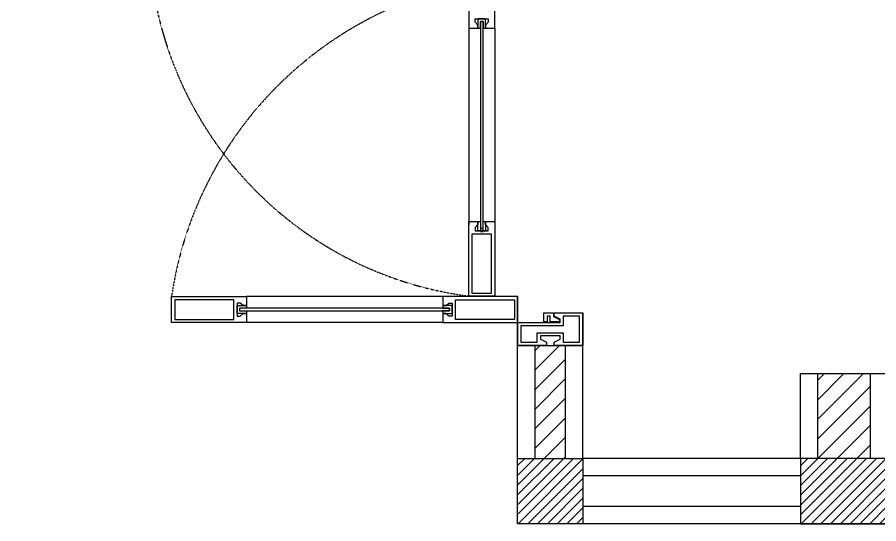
# Model space of a CAD drawing. Header units: millimetres. Extents: x -152054 to 94068, y -14280 to 91468.
# Drawn here: x -82384 to -80404, y 25821 to 26984 of the extents above; entities that cross this region are included whole.
import ezdxf

# ---------------------------------------------------------------- set-up
doc = ezdxf.new("R2010")
doc.units = ezdxf.units.MM
doc.linetypes.add('HIDDEN', pattern=[0.375, 0.25, -0.125])
doc.layers.add('ALM', color=120, linetype='Continuous')
pattern_1 = [(45, (17246.474, -14624.232), (-22.45064, 22.45064), [])]

msp = doc.modelspace()

# ---------------------------------------------------------------- hatches: boundary and pattern name
at = {"transparency": 33554559}
h = msp.add_hatch(dxfattribs=at)
h.set_pattern_fill('ANSI31', color=1, scale=5)
h.set_pattern_definition([(45, (17246.474, -14624.232), (-11.2253202, 11.2253202), [])])
h.paths.add_polyline_path([(-81084.2, 31280.7), (-81234.2, 31280.7), (-81234.2, 31130.7), (-81084.2, 31130.7)])
h.paths.add_polyline_path([(-78676.7, 31280.7), (-78676.7, 31130.7), (-78526.7, 31130.7), (-78526.7, 31280.7)])
h.paths.add_polyline_path([(-75969.2, 31130.7), (-75969.2, 31280.7), (-76119.2, 31280.7), (-76119.2, 31130.7)])
h.paths.add_polyline_path([(-72619.2, 31280.7), (-72769.2, 31280.7), (-72769.2, 31130.7), (-72619.2, 31130.7)])
h.paths.add_polyline_path([(-72619.2, 29935.7), (-72769.2, 29935.7), (-72769.2, 29785.7), (-72619.2, 29785.7)])
h.paths.add_polyline_path([(-72044.2, 29935.7), (-72194.2, 29935.7), (-72194.2, 29785.7), (-72044.2, 29785.7)])
h.paths.add_polyline_path([(-72044.2, 25970.7), (-72194.2, 25970.7), (-72194.2, 25820.7), (-72044.2, 25820.7)])
h.paths.add_polyline_path([(-72929.2, 25970.7), (-73129.2, 25970.7), (-73129.2, 25820.7), (-72929.2, 25820.7)])
h.paths.add_polyline_path([(-75969.2, 25820.7), (-75769.2, 25820.7), (-75769.2, 25970.7), (-75969.2, 25970.7)])
h.paths.add_polyline_path([(-76119.2, 25970.7), (-75969.2, 25970.7), (-75969.2, 26120.7), (-76119.2, 26120.7)])
h.paths.add_polyline_path([(-77744.2, 25820.7), (-77544.2, 25820.7), (-77544.2, 25970.7), (-77744.2, 25970.7)])
h.paths.add_polyline_path([(-75969.2, 27615.7), (-75969.2, 27765.7), (-76119, 27765.7), (-76119, 27615.7)])
h.paths.add_polyline_path([(-80384, 25970.7), (-80584, 25970.7), (-80584, 25820.7), (-80384, 25820.7)])
h.paths.add_polyline_path([(-81084.2, 25970.7), (-81234.2, 25970.7), (-81234.2, 25820.7), (-81084.2, 25820.7)])
h.paths.add_polyline_path([(-81234.2, 27130.7), (-81084.2, 27130.7), (-81084.2, 27280.7), (-81234.2, 27280.7)])
h.paths.add_polyline_path([(-82384.2, 27130.7), (-82234.2, 27130.7), (-82234.2, 27280.7), (-82384.2, 27280.7)])
h.paths.add_polyline_path([(-81234.2, 29130.7), (-81084.2, 29130.7), (-81084.2, 29280.7), (-81234.2, 29280.7)])
h.paths.add_polyline_path([(-82234.2, 29130.7), (-82234.2, 29280.7), (-82384.2, 29280.7), (-82384.2, 29130.7)])
at = {"true_color": 0xed1f24}
h = msp.add_hatch(dxfattribs=at)
h.set_pattern_fill('ANSI31', color=240, scale=15, angle=-90)
h.set_pattern_definition([(315, (-84376.75, 33771.56), (33.67596, 33.67596), [])])
h.paths.add_polyline_path([(-81136.6, 26291), (-81150.1, 26297.8), (-81151.6, 26296.8), (-81138.1, 26290.1)])
h = msp.add_hatch()
h.set_pattern_fill('ANSI31', color=1, scale=10)
h.set_pattern_definition(pattern_1)
h.paths.add_polyline_path([(-81124.2, 26230.4), (-81194.2, 26230.4), (-81194.2, 25970.7), (-81124.2, 25970.7)])
h = msp.add_hatch()
h.set_pattern_fill('ANSI31', color=1, scale=10)
h.set_pattern_definition(pattern_1)
h.paths.add_polyline_path([(-80424, 26165.7), (-80544.2, 26165.7), (-80544.2, 25970.7), (-80424, 25970.7)])

# ---------------------------------------------------------------- linework, layer by layer
for points in [[(-80584.2, 25820.7), (-81234.2, 25820.7), (-81234.2, 26342.7)], [(-80584.2, 25970.7), (-81084.2, 25970.7), (-81084.2, 26305.3)], [(-81234, 26230.4), (-81084.2, 26230.4)], [(-81209.2, 26230.4), (-81084.2, 26230.4)], [(-81194.2, 25970.7), (-81194.2, 26230.4)], [(-81124.2, 25970.7), (-81124.2, 26230.4)], [(-80584.2, 25970.7), (-80584.2, 26165.7), (-80384, 26165.7), (-80384, 25820.7), (-80584.2, 25820.7)], [(-80544.2, 25970.7), (-80544.2, 26165.7)], [(-80424, 26165.7), (-80424, 25970.7)], [(-80584, 25930.7), (-81084.2, 25930.7)], [(-80584.2, 25860.7), (-81084.2, 25860.7)], [(-80584, 25860.7), (-80584.2, 25860.7)]]:
    msp.add_lwpolyline(points)
for points in [[(-81084.2, 25820.7), (-81234.2, 25820.7), (-81234.2, 25970.7), (-81084.2, 25970.7)], [(-80584, 25820.7), (-80384, 25820.7), (-80384, 25970.7), (-80584, 25970.7)]]:
    msp.add_lwpolyline(points, close=True)
at = {"layer": 'ALM'}
for p, q in [((-81346.5, 26958.8), (-81346.5, 26507.7)), ((-81286.6, 26958.8), (-81286.6, 26507.7)), ((-81406.2, 26342.7), (-81857.3, 26342.7)), ((-81406.2, 26282.8), (-81857.3, 26282.8))]:
    msp.add_line(p, q, dxfattribs=at)
for points in [[(-81325.6, 26958.8), (-81325.6, 26966.3), (-81331.6, 26973), (-81331.6, 26980.5), (-81301.6, 26980.5), (-81301.6, 26973), (-81307.6, 26966.3), (-81307.6, 26958.8), (-81286.6, 26958.8), (-81286.6, 27131), (-81294.1, 27131), (-81294.1, 27131), (-81339, 27131), (-81339, 27131), (-81346.5, 27131), (-81346.5, 26958.8)], [(-81325.6, 26515.4), (-81325.6, 26508), (-81331.5, 26501.2), (-81331.5, 26493.7), (-81301.6, 26493.7), (-81301.6, 26501.2), (-81307.6, 26508), (-81307.6, 26515.4), (-81286.6, 26515.4), (-81286.6, 26343.2), (-81294.1, 26343.2), (-81294.1, 26343.2), (-81339, 26343.2), (-81339, 26343.2), (-81346.5, 26343.2), (-81346.5, 26515.4)], [(-81339, 26486.2), (-81339, 26350.7), (-81294.1, 26350.7), (-81294.1, 26486.2)], [(-81857.3, 26321.7), (-81864.7, 26321.7), (-81871.5, 26327.7), (-81879, 26327.7), (-81879, 26297.8), (-81871.5, 26297.8), (-81864.7, 26303.8), (-81857.3, 26303.8), (-81857.3, 26282.8), (-82029.5, 26282.8), (-82029.5, 26290.3), (-82029.5, 26290.3), (-82029.5, 26335.2), (-82029.5, 26335.2), (-82029.5, 26342.7), (-81857.3, 26342.7)], [(-81406.2, 26321.7), (-81398.7, 26321.7), (-81392, 26327.7), (-81384.5, 26327.7), (-81384.5, 26297.8), (-81392, 26297.8), (-81398.7, 26303.8), (-81406.2, 26303.8), (-81406.2, 26282.8), (-81234, 26282.8), (-81234, 26290.3), (-81234, 26290.3), (-81234, 26335.2), (-81234, 26335.2), (-81234, 26342.7), (-81406.2, 26342.7)], [(-81886.5, 26335.2), (-82022, 26335.2), (-82022, 26290.3), (-81886.5, 26290.3)], [(-81377, 26335.2), (-81241.5, 26335.2), (-81241.5, 26290.3), (-81377, 26290.3)], [(-81136.6, 26282.8), (-81136.6, 26291), (-81150.1, 26297.8), (-81150.1, 26305.3), (-81084.2, 26305.3), (-81084.2, 26230.4), (-81150.1, 26230.4), (-81150.1, 26237.9), (-81136.6, 26244.6), (-81136.6, 26252.1), (-81159.1, 26252.1), (-81181.6, 26252.1), (-81181.6, 26244.6), (-81168.1, 26237.9), (-81168.1, 26230.4), (-81234, 26230.4), (-81234, 26282.8)], [(-81226.5, 26275.3), (-81226.5, 26237.9), (-81189, 26237.9), (-81189, 26259.6), (-81159.1, 26259.6), (-81129.1, 26259.6), (-81129.1, 26237.9), (-81091.7, 26237.9), (-81091.7, 26297.8), (-81129.1, 26297.8), (-81129.1, 26275.3)], [(-81151.6, 26305.3), (-81151.6, 26296.8), (-81138.1, 26290.1), (-81138.1, 26284.3), (-81159.1, 26284.3), (-81159.1, 26297.8), (-81166.6, 26297.8), (-81166.6, 26284.3), (-81174.1, 26284.3), (-81174.1, 26305.3)]]:
    msp.add_lwpolyline(points, close=True, dxfattribs=at)
at = {"layer": 'ALM', "color": 251}
for points in [[(-81319.6, 26958.8), (-81319.6, 26974.5), (-81313.6, 26974.5), (-81313.6, 26958.8), (-81307.6, 26958.8), (-81307.6, 26980.5), (-81325.6, 26980.5), (-81325.6, 26958.8)], [(-81313.6, 26492), (-81313.6, 26974.5), (-81319.6, 26974.5), (-81319.6, 26492)], [(-81319.6, 26515.4), (-81319.6, 26499.7), (-81313.6, 26499.7), (-81313.6, 26515.4), (-81307.6, 26515.4), (-81307.6, 26493.7), (-81325.6, 26493.7), (-81325.6, 26515.4)], [(-81857.3, 26315.7), (-81873, 26315.7), (-81873, 26309.7), (-81857.3, 26309.7), (-81857.3, 26303.8), (-81879, 26303.8), (-81879, 26321.7), (-81857.3, 26321.7)], [(-81873, 26309.7), (-81390.5, 26309.7), (-81390.5, 26315.7), (-81873, 26315.7)], [(-81406.2, 26315.7), (-81390.5, 26315.7), (-81390.5, 26309.7), (-81406.2, 26309.7), (-81406.2, 26303.8), (-81384.5, 26303.8), (-81384.5, 26321.7), (-81406.2, 26321.7)]]:
    msp.add_lwpolyline(points, close=True, dxfattribs=at)
at = {"layer": 'ALM', "color": 251, "linetype": 'HIDDEN', "ltscale": 0.35}
for centre, radius, start, end in [((-81236.8, 27181.9), 845.4, 179.4117, 262.8), ((-81176.9, 26216.5), 861.9, 89.8287, 171.5777)]:
    msp.add_arc(centre, radius, start, end, dxfattribs=at)

doc.saveas('drawing.dxf')
